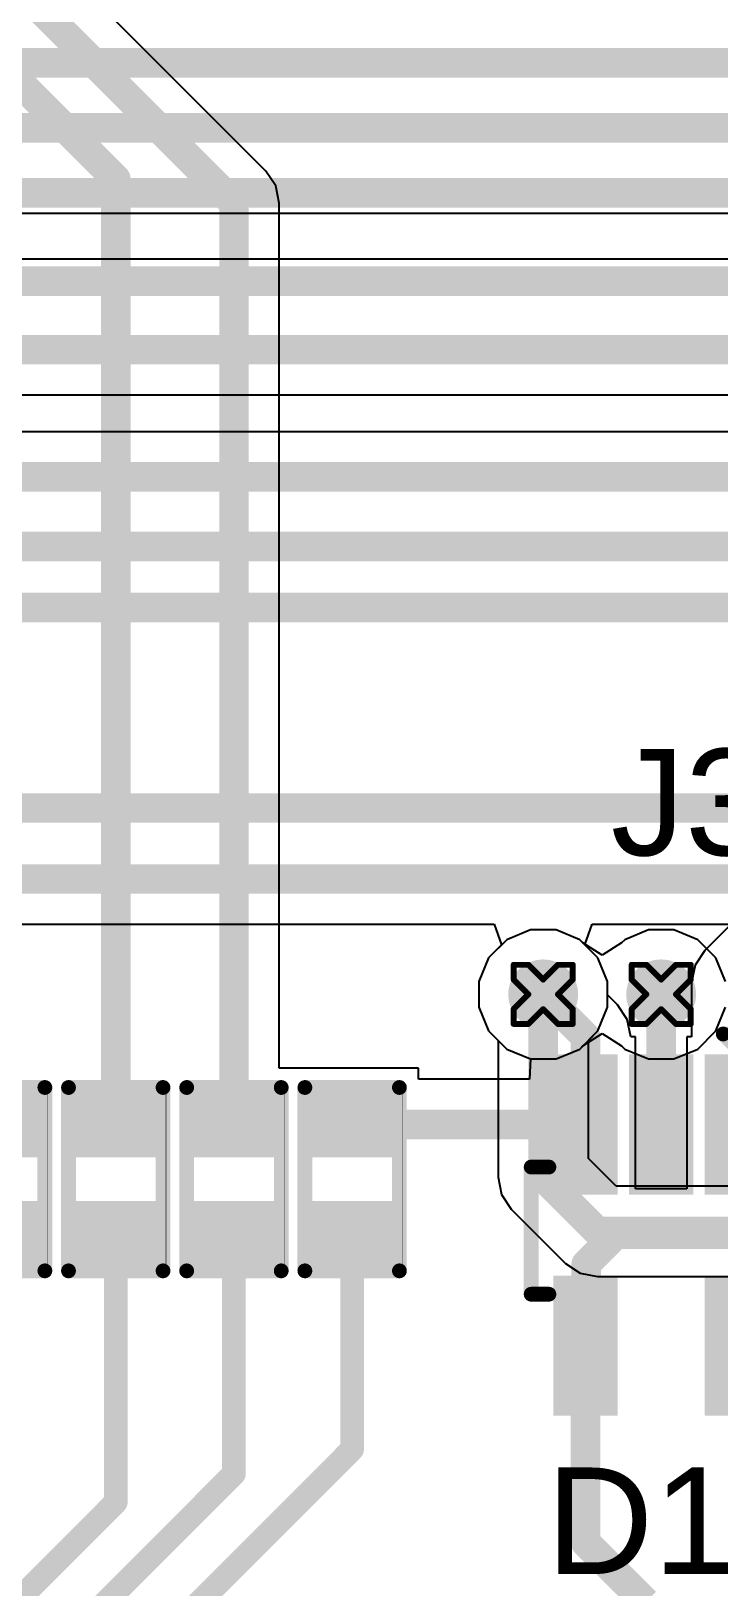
# Model space of a CAD drawing. Header units: inches. Extents: x -11 to 5379, y 0 to 5429.
# Drawn here: x 157.96 to 163.87, y 71.31 to 84.68 of the extents above; entities that cross this region are included whole.
import ezdxf

# ---------------------------------------------------------------- set-up
doc = ezdxf.new("R2010")
doc.units = ezdxf.units.IN
for name, color, linetype in [('Bottom Layer', 5, 'Continuous'), ('Drill Drawing', 1, 'Continuous'), ('GND', 16, 'Continuous'), ('PWR', 76, 'Continuous'), ('Top Layer', 1, 'Continuous'), ('Top Overlay', 2, 'Continuous'), ('Top Paste', 8, 'Continuous'), ('Top Solder', 216, 'Continuous'), ('Via Holes', 16, 'Continuous')]:
    doc.layers.add(name, color=color, linetype=linetype)
doc.styles.add('Arial', font='', dxfattribs={"height": 0.2})
doc.styles.get('Arial').set_extended_font_data('Arial')

# ---------------------------------------------------------------- blocks, each defined once
blk = doc.blocks.new('SOT_323_5_139')
at = {"layer": 'Top Layer'}
for points in [[(-1.45000091, 0.8250008899999999), (-0.45000037, 0.8250008899999999), (-0.45000037, 0.47500159), (-1.45000091, 0.47500159)], [(0.45000037, 0.8250008899999999), (1.45000091, 0.8250008899999999), (1.45000091, 0.47500159), (0.45000037, 0.47500159)], [(-1.45000091, 0.17499965), (-0.45000037, 0.17499965), (-0.45000037, -0.17499965), (-1.45000091, -0.17499965)], [(-1.45000091, -0.4749990499999999), (-0.45000037, -0.4749990499999999), (-0.45000037, -0.82499835), (-1.45000091, -0.82499835)], [(0.45000037, -0.4749990499999999), (1.45000091, -0.4749990499999999), (1.45000091, -0.82499835), (0.45000037, -0.82499835)]]:
    blk.add_hatch(color=1, dxfattribs=at).paths.add_polyline_path(points)
at = {"layer": 'Top Paste'}
for points in [[(-1.45000091, 0.8250008899999999), (-0.45000037, 0.8250008899999999), (-0.45000037, 0.47500159), (-1.45000091, 0.47500159)], [(0.45000037, 0.8250008899999999), (1.45000091, 0.8250008899999999), (1.45000091, 0.47500159), (0.45000037, 0.47500159)], [(-1.45000091, 0.17499965), (-0.45000037, 0.17499965), (-0.45000037, -0.17499965), (-1.45000091, -0.17499965)], [(-1.45000091, -0.4749990499999999), (-0.45000037, -0.4749990499999999), (-0.45000037, -0.82499835), (-1.45000091, -0.82499835)], [(0.45000037, -0.4749990499999999), (1.45000091, -0.4749990499999999), (1.45000091, -0.82499835), (0.45000037, -0.82499835)]]:
    blk.add_hatch(color=8, dxfattribs=at).paths.add_polyline_path(points)
at = {"layer": 'Top Solder'}
for points in [[(-1.55160091, 0.92660089), (-0.34840037, 0.92660089), (-0.34840037, 0.3734015899999999), (-1.55160091, 0.3734015899999999)], [(0.34840037, 0.92660089), (1.55160091, 0.92660089), (1.55160091, 0.3734015899999999), (0.34840037, 0.3734015899999999)], [(-1.55160091, 0.27659965), (-0.34840037, 0.27659965), (-0.34840037, -0.27659965), (-1.55160091, -0.27659965)], [(-1.55160091, -0.37339905), (-0.34840037, -0.37339905), (-0.34840037, -0.9265983499999999), (-1.55160091, -0.9265983499999999)], [(0.34840037, -0.37339905), (1.55160091, -0.37339905), (1.55160091, -0.9265983499999999), (0.34840037, -0.9265983499999999)]]:
    blk.add_hatch(color=216, dxfattribs=at).paths.add_polyline_path(points)
at = {"layer": 'Top Overlay'}
for points in [[(-0.5841999999999999, 0.9652, 0.127, 0.127, 0), (-0.5841999999999999, 1.1176, 0.127, 0.127, 0)], [(0.508, 1.1176, 0.127, 0.127, 0), (-0.5841999999999999, 1.1176, 0.127, 0.127, 0)], [(0.508, 0.9652, 0.127, 0.127, 0), (0.508, 1.1176, 0.127, 0.127, 0)], [(-1.6002, 0.6604, 0.127, 0.127, 0), (-1.7272, 0.7874, 0.127, 0.127, 0)], [(-1.7272, 0.5334, 0.127, 0.127, 0), (-1.7272, 0.7874, 0.127, 0.127, 0)], [(-1.7272, 0.5334, 0.127, 0.127, 0), (-1.6002, 0.6604, 0.127, 0.127, 0)], [(-0.5841999999999999, -1.11759746, 0.127, 0.127, 0), (-0.5841999999999999, -0.9651974600000001, 0.127, 0.127, 0)], [(0.508, -1.11759746, 0.127, 0.127, 0), (0.508, -0.9651974600000001, 0.127, 0.127, 0)], [(0.508, -1.11759746, 0.127, 0.127, 0), (-0.5841999999999999, -1.11759746, 0.127, 0.127, 0)]]:
    blk.add_lwpolyline(points, format="xyseb", dxfattribs=at)
for points in [[(-0.61595, 1.1176, 0.0635, 0.0635, 1), (-0.5524499999999999, 1.1176, 0.0635, 0.0635, 1)], [(-0.61595, 1.1176, 0.0635, 0.0635, 1), (-0.5524499999999999, 1.1176, 0.0635, 0.0635, 1)], [(0.47625, 1.1176, 0.0635, 0.0635, 1), (0.5397500000000001, 1.1176, 0.0635, 0.0635, 1)], [(0.47625, 1.1176, 0.0635, 0.0635, 1), (0.5397500000000001, 1.1176, 0.0635, 0.0635, 1)], [(-0.61595, 0.9652, 0.0635, 0.0635, 1), (-0.5524499999999999, 0.9652, 0.0635, 0.0635, 1)], [(0.47625, 0.9652, 0.0635, 0.0635, 1), (0.5397500000000001, 0.9652, 0.0635, 0.0635, 1)], [(-1.75895, 0.7874, 0.0635, 0.0635, 1), (-1.69545, 0.7874, 0.0635, 0.0635, 1)], [(-1.75895, 0.7874, 0.0635, 0.0635, 1), (-1.69545, 0.7874, 0.0635, 0.0635, 1)], [(-1.63195, 0.6604, 0.0635, 0.0635, 1), (-1.56845, 0.6604, 0.0635, 0.0635, 1)], [(-1.63195, 0.6604, 0.0635, 0.0635, 1), (-1.56845, 0.6604, 0.0635, 0.0635, 1)], [(-1.75895, 0.5334, 0.0635, 0.0635, 1), (-1.69545, 0.5334, 0.0635, 0.0635, 1)], [(-1.75895, 0.5334, 0.0635, 0.0635, 1), (-1.69545, 0.5334, 0.0635, 0.0635, 1)], [(-0.61595, -0.9651974600000001, 0.0635, 0.0635, 1), (-0.5524499999999999, -0.9651974600000001, 0.0635, 0.0635, 1)], [(0.47625, -0.9651974600000001, 0.0635, 0.0635, 1), (0.5397500000000001, -0.9651974600000001, 0.0635, 0.0635, 1)], [(-0.61595, -1.11759746, 0.0635, 0.0635, 1), (-0.5524499999999999, -1.11759746, 0.0635, 0.0635, 1)], [(-0.61595, -1.11759746, 0.0635, 0.0635, 1), (-0.5524499999999999, -1.11759746, 0.0635, 0.0635, 1)], [(0.47625, -1.11759746, 0.0635, 0.0635, 1), (0.5397500000000001, -1.11759746, 0.0635, 0.0635, 1)], [(0.47625, -1.11759746, 0.0635, 0.0635, 1), (0.5397500000000001, -1.11759746, 0.0635, 0.0635, 1)]]:
    blk.add_lwpolyline(points, format="xyseb", close=True, dxfattribs=at)
blk = doc.blocks.new('R___0402_421')
at = {"layer": 'Top Layer'}
for points in [[(-0.6985, -0.3175), (-0.6985, 0.3175), (-0.2412999999999999, 0.3175), (-0.2413, -0.3175)], [(0.2412999999999999, -0.3175), (0.2413, 0.3175), (0.6985, 0.3175), (0.6985, -0.3175)]]:
    blk.add_hatch(color=1, dxfattribs=at).paths.add_polyline_path(points)
at = {"layer": 'Top Paste'}
for points in [[(-0.6985, -0.3175), (-0.6985, 0.3175), (-0.2412999999999999, 0.3175), (-0.2413, -0.3175)], [(0.2412999999999999, -0.3175), (0.2413, 0.3175), (0.6985, 0.3175), (0.6985, -0.3175)]]:
    blk.add_hatch(color=8, dxfattribs=at).paths.add_polyline_path(points)
at = {"layer": 'Top Solder'}
for points in [[(-0.75350116, -0.37250116), (-0.75350116, 0.37250116), (-0.1862988399999999, 0.37250116), (-0.18629884, -0.37250116)], [(0.1862988399999999, -0.37250116), (0.18629884, 0.37250116), (0.75350116, 0.37250116), (0.75350116, -0.37250116)]]:
    blk.add_hatch(color=216, dxfattribs=at).paths.add_polyline_path(points)
at = {"layer": 'Top Overlay'}
for points in [[(-0.7874, 0.4064, 0.127, 0.127, 0), (-0.7874, -0.4064, 0.127, 0.127, 0)], [(-0.7874, 0.4064, 0.127, 0.127, 0), (0.7874, 0.4064, 0.127, 0.127, 0)], [(0.7874, 0.4064, 0.127, 0.127, 0), (0.7874, -0.4064, 0.127, 0.127, 0)], [(-0.7874, -0.4064, 0.127, 0.127, 0), (0.7874, -0.4064, 0.127, 0.127, 0)], [(-0.8128, -0.4318, 0.0032258, 0.0032258, 0), (0.8128, -0.4318, 0.0032258, 0.0032258, 0)]]:
    blk.add_lwpolyline(points, format="xyseb", dxfattribs=at)
for points in [[(-0.8191499999999999, 0.4064, 0.0635, 0.0635, 1), (-0.7556499999999999, 0.4064, 0.0635, 0.0635, 1)], [(-0.8191499999999999, 0.4064, 0.0635, 0.0635, 1), (-0.7556499999999999, 0.4064, 0.0635, 0.0635, 1)], [(0.7556499999999999, 0.4064, 0.0635, 0.0635, 1), (0.8191499999999999, 0.4064, 0.0635, 0.0635, 1)], [(0.7556499999999999, 0.4064, 0.0635, 0.0635, 1), (0.8191499999999999, 0.4064, 0.0635, 0.0635, 1)], [(-0.8191499999999999, -0.4064, 0.0635, 0.0635, 1), (-0.7556499999999999, -0.4064, 0.0635, 0.0635, 1)], [(-0.8191499999999999, -0.4064, 0.0635, 0.0635, 1), (-0.7556499999999999, -0.4064, 0.0635, 0.0635, 1)], [(0.7556499999999999, -0.4064, 0.0635, 0.0635, 1), (0.8191499999999999, -0.4064, 0.0635, 0.0635, 1)], [(0.7556499999999999, -0.4064, 0.0635, 0.0635, 1), (0.8191499999999999, -0.4064, 0.0635, 0.0635, 1)], [(-0.81360518, -0.4318, 0.0016129, 0.0016129, 1), (-0.8119948199999999, -0.4318, 0.0016129, 0.0016129, 1)], [(0.8119948199999999, -0.4318, 0.0016129, 0.0016129, 1), (0.81360518, -0.4318, 0.0016129, 0.0016129, 1)]]:
    blk.add_lwpolyline(points, format="xyseb", close=True, dxfattribs=at)
blk = doc.blocks.new('R___0402_423')
at = {"layer": 'Top Layer'}
for points in [[(-0.6985, -0.3175), (-0.6985, 0.3175), (-0.2412999999999999, 0.3175), (-0.2413, -0.3175)], [(0.2412999999999999, -0.3175), (0.2413, 0.3175), (0.6985, 0.3175), (0.6985, -0.3175)]]:
    blk.add_hatch(color=1, dxfattribs=at).paths.add_polyline_path(points)
at = {"layer": 'Top Paste'}
for points in [[(-0.6985, -0.3175), (-0.6985, 0.3175), (-0.2412999999999999, 0.3175), (-0.2413, -0.3175)], [(0.2412999999999999, -0.3175), (0.2413, 0.3175), (0.6985, 0.3175), (0.6985, -0.3175)]]:
    blk.add_hatch(color=8, dxfattribs=at).paths.add_polyline_path(points)
at = {"layer": 'Top Solder'}
for points in [[(-0.75350116, -0.37250116), (-0.75350116, 0.37250116), (-0.1862988399999999, 0.37250116), (-0.18629884, -0.37250116)], [(0.1862988399999999, -0.37250116), (0.18629884, 0.37250116), (0.75350116, 0.37250116), (0.75350116, -0.37250116)]]:
    blk.add_hatch(color=216, dxfattribs=at).paths.add_polyline_path(points)
at = {"layer": 'Top Overlay'}
for points in [[(-0.7874, 0.4064, 0.127, 0.127, 0), (-0.7874, -0.4064, 0.127, 0.127, 0)], [(-0.7874, 0.4064, 0.127, 0.127, 0), (0.7874, 0.4064, 0.127, 0.127, 0)], [(0.7874, 0.4064, 0.127, 0.127, 0), (0.7874, -0.4064, 0.127, 0.127, 0)], [(-0.7874, -0.4064, 0.127, 0.127, 0), (0.7874, -0.4064, 0.127, 0.127, 0)], [(-0.8128, -0.4318, 0.0032258, 0.0032258, 0), (0.8128, -0.4318, 0.0032258, 0.0032258, 0)]]:
    blk.add_lwpolyline(points, format="xyseb", dxfattribs=at)
for points in [[(-0.8191499999999999, 0.4064, 0.0635, 0.0635, 1), (-0.7556499999999999, 0.4064, 0.0635, 0.0635, 1)], [(-0.8191499999999999, 0.4064, 0.0635, 0.0635, 1), (-0.7556499999999999, 0.4064, 0.0635, 0.0635, 1)], [(0.7556499999999999, 0.4064, 0.0635, 0.0635, 1), (0.8191499999999999, 0.4064, 0.0635, 0.0635, 1)], [(0.7556499999999999, 0.4064, 0.0635, 0.0635, 1), (0.8191499999999999, 0.4064, 0.0635, 0.0635, 1)], [(-0.8191499999999999, -0.4064, 0.0635, 0.0635, 1), (-0.7556499999999999, -0.4064, 0.0635, 0.0635, 1)], [(-0.8191499999999999, -0.4064, 0.0635, 0.0635, 1), (-0.7556499999999999, -0.4064, 0.0635, 0.0635, 1)], [(0.7556499999999999, -0.4064, 0.0635, 0.0635, 1), (0.8191499999999999, -0.4064, 0.0635, 0.0635, 1)], [(0.7556499999999999, -0.4064, 0.0635, 0.0635, 1), (0.8191499999999999, -0.4064, 0.0635, 0.0635, 1)], [(-0.81360518, -0.4318, 0.0016129, 0.0016129, 1), (-0.8119948199999999, -0.4318, 0.0016129, 0.0016129, 1)], [(0.8119948199999999, -0.4318, 0.0016129, 0.0016129, 1), (0.81360518, -0.4318, 0.0016129, 0.0016129, 1)]]:
    blk.add_lwpolyline(points, format="xyseb", close=True, dxfattribs=at)
blk = doc.blocks.new('R___0402_424')
at = {"layer": 'Top Layer'}
for points in [[(-0.6985, -0.3175), (-0.6985, 0.3175), (-0.2412999999999999, 0.3175), (-0.2413, -0.3175)], [(0.2412999999999999, -0.3175), (0.2413, 0.3175), (0.6985, 0.3175), (0.6985, -0.3175)]]:
    blk.add_hatch(color=1, dxfattribs=at).paths.add_polyline_path(points)
at = {"layer": 'Top Paste'}
for points in [[(-0.6985, -0.3175), (-0.6985, 0.3175), (-0.2412999999999999, 0.3175), (-0.2413, -0.3175)], [(0.2412999999999999, -0.3175), (0.2413, 0.3175), (0.6985, 0.3175), (0.6985, -0.3175)]]:
    blk.add_hatch(color=8, dxfattribs=at).paths.add_polyline_path(points)
at = {"layer": 'Top Solder'}
for points in [[(-0.75350116, -0.37250116), (-0.75350116, 0.37250116), (-0.1862988399999999, 0.37250116), (-0.18629884, -0.37250116)], [(0.1862988399999999, -0.37250116), (0.18629884, 0.37250116), (0.75350116, 0.37250116), (0.75350116, -0.37250116)]]:
    blk.add_hatch(color=216, dxfattribs=at).paths.add_polyline_path(points)
at = {"layer": 'Top Overlay'}
for points in [[(-0.7874, 0.4064, 0.127, 0.127, 0), (-0.7874, -0.4064, 0.127, 0.127, 0)], [(-0.7874, 0.4064, 0.127, 0.127, 0), (0.7874, 0.4064, 0.127, 0.127, 0)], [(0.7874, 0.4064, 0.127, 0.127, 0), (0.7874, -0.4064, 0.127, 0.127, 0)], [(-0.7874, -0.4064, 0.127, 0.127, 0), (0.7874, -0.4064, 0.127, 0.127, 0)], [(-0.8128, -0.4318, 0.0032258, 0.0032258, 0), (0.8128, -0.4318, 0.0032258, 0.0032258, 0)]]:
    blk.add_lwpolyline(points, format="xyseb", dxfattribs=at)
for points in [[(-0.8191499999999999, 0.4064, 0.0635, 0.0635, 1), (-0.7556499999999999, 0.4064, 0.0635, 0.0635, 1)], [(-0.8191499999999999, 0.4064, 0.0635, 0.0635, 1), (-0.7556499999999999, 0.4064, 0.0635, 0.0635, 1)], [(0.7556499999999999, 0.4064, 0.0635, 0.0635, 1), (0.8191499999999999, 0.4064, 0.0635, 0.0635, 1)], [(0.7556499999999999, 0.4064, 0.0635, 0.0635, 1), (0.8191499999999999, 0.4064, 0.0635, 0.0635, 1)], [(-0.8191499999999999, -0.4064, 0.0635, 0.0635, 1), (-0.7556499999999999, -0.4064, 0.0635, 0.0635, 1)], [(-0.8191499999999999, -0.4064, 0.0635, 0.0635, 1), (-0.7556499999999999, -0.4064, 0.0635, 0.0635, 1)], [(0.7556499999999999, -0.4064, 0.0635, 0.0635, 1), (0.8191499999999999, -0.4064, 0.0635, 0.0635, 1)], [(0.7556499999999999, -0.4064, 0.0635, 0.0635, 1), (0.8191499999999999, -0.4064, 0.0635, 0.0635, 1)], [(-0.81360518, -0.4318, 0.0016129, 0.0016129, 1), (-0.8119948199999999, -0.4318, 0.0016129, 0.0016129, 1)], [(0.8119948199999999, -0.4318, 0.0016129, 0.0016129, 1), (0.81360518, -0.4318, 0.0016129, 0.0016129, 1)]]:
    blk.add_lwpolyline(points, format="xyseb", close=True, dxfattribs=at)
blk = doc.blocks.new('R___0402_433')
at = {"layer": 'Top Layer'}
for points in [[(-0.6985, -0.3175), (-0.6985, 0.3175), (-0.2412999999999999, 0.3175), (-0.2413, -0.3175)], [(0.2412999999999999, -0.3175), (0.2413, 0.3175), (0.6985, 0.3175), (0.6985, -0.3175)]]:
    blk.add_hatch(color=1, dxfattribs=at).paths.add_polyline_path(points)
at = {"layer": 'Top Paste'}
for points in [[(-0.6985, -0.3175), (-0.6985, 0.3175), (-0.2412999999999999, 0.3175), (-0.2413, -0.3175)], [(0.2412999999999999, -0.3175), (0.2413, 0.3175), (0.6985, 0.3175), (0.6985, -0.3175)]]:
    blk.add_hatch(color=8, dxfattribs=at).paths.add_polyline_path(points)
at = {"layer": 'Top Solder'}
for points in [[(-0.75350116, -0.37250116), (-0.75350116, 0.37250116), (-0.1862988399999999, 0.37250116), (-0.18629884, -0.37250116)], [(0.1862988399999999, -0.37250116), (0.18629884, 0.37250116), (0.75350116, 0.37250116), (0.75350116, -0.37250116)]]:
    blk.add_hatch(color=216, dxfattribs=at).paths.add_polyline_path(points)
at = {"layer": 'Top Overlay'}
for points in [[(-0.7874, 0.4064, 0.127, 0.127, 0), (-0.7874, -0.4064, 0.127, 0.127, 0)], [(-0.7874, 0.4064, 0.127, 0.127, 0), (0.7874, 0.4064, 0.127, 0.127, 0)], [(0.7874, 0.4064, 0.127, 0.127, 0), (0.7874, -0.4064, 0.127, 0.127, 0)], [(-0.7874, -0.4064, 0.127, 0.127, 0), (0.7874, -0.4064, 0.127, 0.127, 0)], [(-0.8128, -0.4318, 0.0032258, 0.0032258, 0), (0.8128, -0.4318, 0.0032258, 0.0032258, 0)]]:
    blk.add_lwpolyline(points, format="xyseb", dxfattribs=at)
for points in [[(-0.8191499999999999, 0.4064, 0.0635, 0.0635, 1), (-0.7556499999999999, 0.4064, 0.0635, 0.0635, 1)], [(-0.8191499999999999, 0.4064, 0.0635, 0.0635, 1), (-0.7556499999999999, 0.4064, 0.0635, 0.0635, 1)], [(0.7556499999999999, 0.4064, 0.0635, 0.0635, 1), (0.8191499999999999, 0.4064, 0.0635, 0.0635, 1)], [(0.7556499999999999, 0.4064, 0.0635, 0.0635, 1), (0.8191499999999999, 0.4064, 0.0635, 0.0635, 1)], [(-0.8191499999999999, -0.4064, 0.0635, 0.0635, 1), (-0.7556499999999999, -0.4064, 0.0635, 0.0635, 1)], [(-0.8191499999999999, -0.4064, 0.0635, 0.0635, 1), (-0.7556499999999999, -0.4064, 0.0635, 0.0635, 1)], [(0.7556499999999999, -0.4064, 0.0635, 0.0635, 1), (0.8191499999999999, -0.4064, 0.0635, 0.0635, 1)], [(0.7556499999999999, -0.4064, 0.0635, 0.0635, 1), (0.8191499999999999, -0.4064, 0.0635, 0.0635, 1)], [(-0.81360518, -0.4318, 0.0016129, 0.0016129, 1), (-0.8119948199999999, -0.4318, 0.0016129, 0.0016129, 1)], [(0.8119948199999999, -0.4318, 0.0016129, 0.0016129, 1), (0.81360518, -0.4318, 0.0016129, 0.0016129, 1)]]:
    blk.add_lwpolyline(points, format="xyseb", close=True, dxfattribs=at)

msp = doc.modelspace()

# ---------------------------------------------------------------- hatches: boundary and pattern name
at = {"layer": 'Bottom Layer'}
h = msp.add_hatch(color=5, dxfattribs=at)
edge = h.paths.add_edge_path()
edge.add_arc((162.36071668, 76.40296885999999), 0.2999994, 0, 360)
h = msp.add_hatch(color=5, dxfattribs=at)
edge = h.paths.add_edge_path()
edge.add_arc((163.37501234, 76.40296885999999), 0.2999994, 0, 360)
at = {"layer": 'GND'}
h = msp.add_hatch(color=16, dxfattribs=at)
edge = h.paths.add_edge_path()
edge.add_arc((162.36071668, 76.40296885999999), 0.2999994, 0, 360)
h = msp.add_hatch(color=16, dxfattribs=at)
edge = h.paths.add_edge_path()
edge.add_arc((163.37501234, 76.40296885999999), 0.2999994, 0, 360)
at = {"layer": 'PWR'}
h = msp.add_hatch(color=76, dxfattribs=at)
edge = h.paths.add_edge_path()
edge.add_arc((162.36071668, 76.40296885999999), 0.2999994, 0, 360)
h = msp.add_hatch(color=76, dxfattribs=at)
edge = h.paths.add_edge_path()
edge.add_arc((163.37501234, 76.40296885999999), 0.2999994, 0, 360)
at = {"layer": 'Top Layer'}
h = msp.add_hatch(color=1, dxfattribs=at)
edge = h.paths.add_edge_path()
edge.add_arc((162.36071668, 76.40296885999999), 0.2999994, 0, 360)
h = msp.add_hatch(color=1, dxfattribs=at)
edge = h.paths.add_edge_path()
edge.add_arc((163.37501234, 76.40296885999999), 0.2999994, 0, 360)
at = {"layer": 'Via Holes'}
h = msp.add_hatch(color=7, dxfattribs=at)
edge = h.paths.add_edge_path()
edge.add_arc((162.36071668, 76.40296885999999), 0.1499997, 0, 360)
h = msp.add_hatch(color=7, dxfattribs=at)
edge = h.paths.add_edge_path()
edge.add_arc((163.37501234, 76.40296885999999), 0.1499997, 0, 360)

# ---------------------------------------------------------------- linework, layer by layer
at = {"layer": 'Bottom Layer'}
for p, q in [((146.86437226, 81.55213052), (176.2673005, 81.55213052)), ((175.23149104, 81.23574812), (149.6672394, 81.23574812)), ((154.25457592, 77.00579468), (161.9391478, 77.00579468)), ((161.9391478, 77.00579468), (162.00226934, 76.82799468)), ((162.71916402, 76.82799468), (162.78228556, 77.00579468)), ((162.78228556, 77.00579468), (163.99883634, 77.00579468)), ((161.89105798, 76.71678331999999), (161.80671728, 76.51316675999999)), ((162.00226934, 76.82799468), (161.89105798, 76.71678331999999)), ((162.83037538, 76.71678331999999), (162.71916402, 76.82799468)), ((162.91471608, 76.51316675999999), (162.83037538, 76.71678331999999)), ((161.80671728, 76.51316675999999), (161.80671728, 76.29277096)), ((162.91471608, 76.29277096), (162.91471608, 76.51316675999999)), ((161.80671728, 76.29277096), (161.89105798, 76.0891544)), ((162.83037538, 76.0891544), (162.91471608, 76.29277096)), ((161.89105798, 76.0891544), (161.97225162, 76.00796075999999)), ((162.74918174, 76.00796075999999), (162.83037538, 76.0891544)), ((161.97225162, 76.00796075999999), (161.97225162, 74.8337086)), ((162.74918174, 74.99461506), (162.74918174, 76.00796075999999)), ((162.98822114, 74.75557566), (162.74918174, 74.99461506)), ((161.97225162, 74.8337086), (162.0018223, 74.68505001999999)), ((164.26490134, 74.75557566), (162.98822114, 74.75557566)), ((162.0018223, 74.68505001999999), (162.08603092, 74.55902284)), ((162.08603092, 74.55902284), (162.55262892, 74.09242483999999)), ((162.55262892, 74.09242483999999), (162.6786561, 74.00821622)), ((162.6786561, 74.00821622), (162.82731468, 73.97864554)), ((162.82731468, 73.97864554), (165.32081236, 73.97864554))]:
    msp.add_line(p, q, dxfattribs=at)
for points in [[(128.96555614, 84.40419999999999, 0.254, 0.254, 0), (178.71784678, 84.40419999999999, 0.254, 0.254, 0)], [(129.49886978, 83.8454, 0.254, 0.254, 0), (178.48638674, 83.8454, 0.254, 0.254, 0)], [(130.03226978, 83.28659999999999, 0.254, 0.254, 0), (177.08656226, 83.28659999999999, 0.254, 0.254, 0)], [(146.45762428, 82.52885958, 0.254, 0.254, 0), (176.91757352, 82.52885958, 0.254, 0.254, 0)], [(146.7034658, 81.94059558, 0.254, 0.254, 0), (176.42820696, 81.94059558, 0.254, 0.254, 0)], [(149.6672394, 80.84728306, 0.254, 0.254, 0), (175.23149104, 80.84728306, 0.254, 0.254, 0)], [(150.08510496, 80.24915116, 0.254, 0.254, 0), (174.9837369, 80.24915116, 0.254, 0.254, 0)], [(150.57785988, 79.72590862, 0.254, 0.254, 0), (174.76700124, 79.72590862, 0.254, 0.254, 0)], [(144.47022414, 78.0034, 0.254, 0.254, 0), (164.17212022, 78.0034, 0.254, 0.254, 0)], [(145.1982237, 77.39425974, 0.254, 0.254, 0), (164.1597428, 77.39425974, 0.254, 0.254, 0)], [(162.36071668, 74.8337086, 0.254, 0.254, 0), (162.36071668, 76.40296885999999, 0.254, 0.254, 0)], [(162.36071668, 74.8337086, 0.254, 0.254, 0), (162.82731468, 74.3671106, 0.254, 0.254, 0)], [(162.82731468, 74.3671106, 0.254, 0.254, 0), (167.31161864, 74.3671106, 0.254, 0.254, 0)]]:
    msp.add_lwpolyline(points, format="xyseb", dxfattribs=at)
for points in [[(162.29721668, 76.40296885999999, 0.127, 0.127, 1), (162.42421668, 76.40296885999999, 0.127, 0.127, 1)], [(162.29721668, 74.8337086, 0.127, 0.127, 1), (162.42421668, 74.8337086, 0.127, 0.127, 1)], [(162.29721668, 74.8337086, 0.127, 0.127, 1), (162.42421668, 74.8337086, 0.127, 0.127, 1)], [(162.76381468, 74.3671106, 0.127, 0.127, 1), (162.89081468, 74.3671106, 0.127, 0.127, 1)], [(162.76381468, 74.3671106, 0.127, 0.127, 1), (162.89081468, 74.3671106, 0.127, 0.127, 1)]]:
    msp.add_lwpolyline(points, format="xyseb", close=True, dxfattribs=at)
at = {"layer": 'Drill Drawing'}
for points in [[(162.10671668, 76.52996886, 0.0508, 0.0508, 0), (162.10671668, 76.65696885999999, 0.0508, 0.0508, 0)], [(162.10671668, 76.65696885999999, 0.0508, 0.0508, 0), (162.23371668, 76.65696885999999, 0.0508, 0.0508, 0)], [(162.23371668, 76.65696885999999, 0.0508, 0.0508, 0), (162.36071668, 76.52996886, 0.0508, 0.0508, 0)], [(162.36071668, 76.52996886, 0.0508, 0.0508, 0), (162.48771668, 76.65696885999999, 0.0508, 0.0508, 0)], [(162.48771668, 76.65696885999999, 0.0508, 0.0508, 0), (162.61471668, 76.65696885999999, 0.0508, 0.0508, 0)], [(162.61471668, 76.52996886, 0.0508, 0.0508, 0), (162.61471668, 76.65696885999999, 0.0508, 0.0508, 0)], [(163.12101234, 76.52996886, 0.0508, 0.0508, 0), (163.12101234, 76.65696885999999, 0.0508, 0.0508, 0)], [(163.12101234, 76.65696885999999, 0.0508, 0.0508, 0), (163.24801234, 76.65696885999999, 0.0508, 0.0508, 0)], [(163.24801234, 76.65696885999999, 0.0508, 0.0508, 0), (163.37501234, 76.52996886, 0.0508, 0.0508, 0)], [(163.37501234, 76.52996886, 0.0508, 0.0508, 0), (163.50201234, 76.65696885999999, 0.0508, 0.0508, 0)], [(163.50201234, 76.65696885999999, 0.0508, 0.0508, 0), (163.62901234, 76.65696885999999, 0.0508, 0.0508, 0)], [(163.62901234, 76.52996886, 0.0508, 0.0508, 0), (163.62901234, 76.65696885999999, 0.0508, 0.0508, 0)], [(162.10671668, 76.52996886, 0.0508, 0.0508, 0), (162.23371668, 76.40296885999999, 0.0508, 0.0508, 0)], [(162.48771668, 76.40296885999999, 0.0508, 0.0508, 0), (162.61471668, 76.52996886, 0.0508, 0.0508, 0)], [(163.12101234, 76.52996886, 0.0508, 0.0508, 0), (163.24801234, 76.40296885999999, 0.0508, 0.0508, 0)], [(163.50201234, 76.40296885999999, 0.0508, 0.0508, 0), (163.62901234, 76.52996886, 0.0508, 0.0508, 0)], [(162.10671668, 76.27596885999999, 0.0508, 0.0508, 0), (162.23371668, 76.40296885999999, 0.0508, 0.0508, 0)], [(162.10671668, 76.14896886, 0.0508, 0.0508, 0), (162.10671668, 76.27596885999999, 0.0508, 0.0508, 0)], [(162.23371668, 76.14896886, 0.0508, 0.0508, 0), (162.36071668, 76.27596885999999, 0.0508, 0.0508, 0)], [(162.36071668, 76.27596885999999, 0.0508, 0.0508, 0), (162.48771668, 76.14896886, 0.0508, 0.0508, 0)], [(162.48771668, 76.40296885999999, 0.0508, 0.0508, 0), (162.61471668, 76.27596885999999, 0.0508, 0.0508, 0)], [(162.61471668, 76.14896886, 0.0508, 0.0508, 0), (162.61471668, 76.27596885999999, 0.0508, 0.0508, 0)], [(163.12101234, 76.27596885999999, 0.0508, 0.0508, 0), (163.24801234, 76.40296885999999, 0.0508, 0.0508, 0)], [(163.12101234, 76.14896886, 0.0508, 0.0508, 0), (163.12101234, 76.27596885999999, 0.0508, 0.0508, 0)], [(163.24801234, 76.14896886, 0.0508, 0.0508, 0), (163.37501234, 76.27596885999999, 0.0508, 0.0508, 0)], [(163.37501234, 76.27596885999999, 0.0508, 0.0508, 0), (163.50201234, 76.14896886, 0.0508, 0.0508, 0)], [(163.50201234, 76.40296885999999, 0.0508, 0.0508, 0), (163.62901234, 76.27596885999999, 0.0508, 0.0508, 0)], [(163.62901234, 76.14896886, 0.0508, 0.0508, 0), (163.62901234, 76.27596885999999, 0.0508, 0.0508, 0)], [(162.10671668, 76.14896886, 0.0508, 0.0508, 0), (162.23371668, 76.14896886, 0.0508, 0.0508, 0)], [(162.48771668, 76.14896886, 0.0508, 0.0508, 0), (162.61471668, 76.14896886, 0.0508, 0.0508, 0)], [(163.12101234, 76.14896886, 0.0508, 0.0508, 0), (163.24801234, 76.14896886, 0.0508, 0.0508, 0)], [(163.50201234, 76.14896886, 0.0508, 0.0508, 0), (163.62901234, 76.14896886, 0.0508, 0.0508, 0)]]:
    msp.add_lwpolyline(points, format="xyseb", dxfattribs=at)
for points in [[(162.09401668, 76.65696885999999, 0.0254, 0.0254, 1), (162.11941668, 76.65696885999999, 0.0254, 0.0254, 1)], [(162.09401668, 76.65696885999999, 0.0254, 0.0254, 1), (162.11941668, 76.65696885999999, 0.0254, 0.0254, 1)], [(162.22101668, 76.65696885999999, 0.0254, 0.0254, 1), (162.24641668, 76.65696885999999, 0.0254, 0.0254, 1)], [(162.22101668, 76.65696885999999, 0.0254, 0.0254, 1), (162.24641668, 76.65696885999999, 0.0254, 0.0254, 1)], [(162.47501668, 76.65696885999999, 0.0254, 0.0254, 1), (162.50041668, 76.65696885999999, 0.0254, 0.0254, 1)], [(162.47501668, 76.65696885999999, 0.0254, 0.0254, 1), (162.50041668, 76.65696885999999, 0.0254, 0.0254, 1)], [(162.60201668, 76.65696885999999, 0.0254, 0.0254, 1), (162.62741668, 76.65696885999999, 0.0254, 0.0254, 1)], [(162.60201668, 76.65696885999999, 0.0254, 0.0254, 1), (162.62741668, 76.65696885999999, 0.0254, 0.0254, 1)], [(163.10831234, 76.65696885999999, 0.0254, 0.0254, 1), (163.13371234, 76.65696885999999, 0.0254, 0.0254, 1)], [(163.10831234, 76.65696885999999, 0.0254, 0.0254, 1), (163.13371234, 76.65696885999999, 0.0254, 0.0254, 1)], [(163.23531234, 76.65696885999999, 0.0254, 0.0254, 1), (163.26071234, 76.65696885999999, 0.0254, 0.0254, 1)], [(163.23531234, 76.65696885999999, 0.0254, 0.0254, 1), (163.26071234, 76.65696885999999, 0.0254, 0.0254, 1)], [(163.48931234, 76.65696885999999, 0.0254, 0.0254, 1), (163.51471234, 76.65696885999999, 0.0254, 0.0254, 1)], [(163.48931234, 76.65696885999999, 0.0254, 0.0254, 1), (163.51471234, 76.65696885999999, 0.0254, 0.0254, 1)], [(163.61631234, 76.65696885999999, 0.0254, 0.0254, 1), (163.64171234, 76.65696885999999, 0.0254, 0.0254, 1)], [(163.61631234, 76.65696885999999, 0.0254, 0.0254, 1), (163.64171234, 76.65696885999999, 0.0254, 0.0254, 1)], [(162.09401668, 76.52996886, 0.0254, 0.0254, 1), (162.11941668, 76.52996886, 0.0254, 0.0254, 1)], [(162.09401668, 76.52996886, 0.0254, 0.0254, 1), (162.11941668, 76.52996886, 0.0254, 0.0254, 1)], [(162.34801668, 76.52996886, 0.0254, 0.0254, 1), (162.37341668, 76.52996886, 0.0254, 0.0254, 1)], [(162.34801668, 76.52996886, 0.0254, 0.0254, 1), (162.37341668, 76.52996886, 0.0254, 0.0254, 1)], [(162.60201668, 76.52996886, 0.0254, 0.0254, 1), (162.62741668, 76.52996886, 0.0254, 0.0254, 1)], [(162.60201668, 76.52996886, 0.0254, 0.0254, 1), (162.62741668, 76.52996886, 0.0254, 0.0254, 1)], [(163.10831234, 76.52996886, 0.0254, 0.0254, 1), (163.13371234, 76.52996886, 0.0254, 0.0254, 1)], [(163.10831234, 76.52996886, 0.0254, 0.0254, 1), (163.13371234, 76.52996886, 0.0254, 0.0254, 1)], [(163.36231234, 76.52996886, 0.0254, 0.0254, 1), (163.38771234, 76.52996886, 0.0254, 0.0254, 1)], [(163.36231234, 76.52996886, 0.0254, 0.0254, 1), (163.38771234, 76.52996886, 0.0254, 0.0254, 1)], [(163.61631234, 76.52996886, 0.0254, 0.0254, 1), (163.64171234, 76.52996886, 0.0254, 0.0254, 1)], [(163.61631234, 76.52996886, 0.0254, 0.0254, 1), (163.64171234, 76.52996886, 0.0254, 0.0254, 1)], [(162.09401668, 76.27596885999999, 0.0254, 0.0254, 1), (162.11941668, 76.27596885999999, 0.0254, 0.0254, 1)], [(162.09401668, 76.27596885999999, 0.0254, 0.0254, 1), (162.11941668, 76.27596885999999, 0.0254, 0.0254, 1)], [(162.22101668, 76.40296885999999, 0.0254, 0.0254, 1), (162.24641668, 76.40296885999999, 0.0254, 0.0254, 1)], [(162.22101668, 76.40296885999999, 0.0254, 0.0254, 1), (162.24641668, 76.40296885999999, 0.0254, 0.0254, 1)], [(162.34801668, 76.27596885999999, 0.0254, 0.0254, 1), (162.37341668, 76.27596885999999, 0.0254, 0.0254, 1)], [(162.34801668, 76.27596885999999, 0.0254, 0.0254, 1), (162.37341668, 76.27596885999999, 0.0254, 0.0254, 1)], [(162.47501668, 76.40296885999999, 0.0254, 0.0254, 1), (162.50041668, 76.40296885999999, 0.0254, 0.0254, 1)], [(162.47501668, 76.40296885999999, 0.0254, 0.0254, 1), (162.50041668, 76.40296885999999, 0.0254, 0.0254, 1)], [(162.60201668, 76.27596885999999, 0.0254, 0.0254, 1), (162.62741668, 76.27596885999999, 0.0254, 0.0254, 1)], [(162.60201668, 76.27596885999999, 0.0254, 0.0254, 1), (162.62741668, 76.27596885999999, 0.0254, 0.0254, 1)], [(163.10831234, 76.27596885999999, 0.0254, 0.0254, 1), (163.13371234, 76.27596885999999, 0.0254, 0.0254, 1)], [(163.10831234, 76.27596885999999, 0.0254, 0.0254, 1), (163.13371234, 76.27596885999999, 0.0254, 0.0254, 1)], [(163.23531234, 76.40296885999999, 0.0254, 0.0254, 1), (163.26071234, 76.40296885999999, 0.0254, 0.0254, 1)], [(163.23531234, 76.40296885999999, 0.0254, 0.0254, 1), (163.26071234, 76.40296885999999, 0.0254, 0.0254, 1)], [(163.36231234, 76.27596885999999, 0.0254, 0.0254, 1), (163.38771234, 76.27596885999999, 0.0254, 0.0254, 1)], [(163.36231234, 76.27596885999999, 0.0254, 0.0254, 1), (163.38771234, 76.27596885999999, 0.0254, 0.0254, 1)], [(163.48931234, 76.40296885999999, 0.0254, 0.0254, 1), (163.51471234, 76.40296885999999, 0.0254, 0.0254, 1)], [(163.48931234, 76.40296885999999, 0.0254, 0.0254, 1), (163.51471234, 76.40296885999999, 0.0254, 0.0254, 1)], [(163.61631234, 76.27596885999999, 0.0254, 0.0254, 1), (163.64171234, 76.27596885999999, 0.0254, 0.0254, 1)], [(163.61631234, 76.27596885999999, 0.0254, 0.0254, 1), (163.64171234, 76.27596885999999, 0.0254, 0.0254, 1)], [(162.09401668, 76.14896886, 0.0254, 0.0254, 1), (162.11941668, 76.14896886, 0.0254, 0.0254, 1)], [(162.09401668, 76.14896886, 0.0254, 0.0254, 1), (162.11941668, 76.14896886, 0.0254, 0.0254, 1)], [(162.22101668, 76.14896886, 0.0254, 0.0254, 1), (162.24641668, 76.14896886, 0.0254, 0.0254, 1)], [(162.22101668, 76.14896886, 0.0254, 0.0254, 1), (162.24641668, 76.14896886, 0.0254, 0.0254, 1)], [(162.47501668, 76.14896886, 0.0254, 0.0254, 1), (162.50041668, 76.14896886, 0.0254, 0.0254, 1)], [(162.47501668, 76.14896886, 0.0254, 0.0254, 1), (162.50041668, 76.14896886, 0.0254, 0.0254, 1)], [(162.60201668, 76.14896886, 0.0254, 0.0254, 1), (162.62741668, 76.14896886, 0.0254, 0.0254, 1)], [(162.60201668, 76.14896886, 0.0254, 0.0254, 1), (162.62741668, 76.14896886, 0.0254, 0.0254, 1)], [(163.10831234, 76.14896886, 0.0254, 0.0254, 1), (163.13371234, 76.14896886, 0.0254, 0.0254, 1)], [(163.10831234, 76.14896886, 0.0254, 0.0254, 1), (163.13371234, 76.14896886, 0.0254, 0.0254, 1)], [(163.23531234, 76.14896886, 0.0254, 0.0254, 1), (163.26071234, 76.14896886, 0.0254, 0.0254, 1)], [(163.23531234, 76.14896886, 0.0254, 0.0254, 1), (163.26071234, 76.14896886, 0.0254, 0.0254, 1)], [(163.48931234, 76.14896886, 0.0254, 0.0254, 1), (163.51471234, 76.14896886, 0.0254, 0.0254, 1)], [(163.48931234, 76.14896886, 0.0254, 0.0254, 1), (163.51471234, 76.14896886, 0.0254, 0.0254, 1)], [(163.61631234, 76.14896886, 0.0254, 0.0254, 1), (163.64171234, 76.14896886, 0.0254, 0.0254, 1)], [(163.61631234, 76.14896886, 0.0254, 0.0254, 1), (163.64171234, 76.14896886, 0.0254, 0.0254, 1)]]:
    msp.add_lwpolyline(points, format="xyseb", close=True, dxfattribs=at)
at = {"layer": 'GND'}
for p, q in [((162.04690222, 76.87262756), (161.89105798, 76.71678331999999)), ((162.25051878, 76.95696826), (162.04690222, 76.87262756)), ((162.47091458, 76.95696826), (162.25051878, 76.95696826)), ((162.67453114, 76.87262756), (162.47091458, 76.95696826)), ((162.83037538, 76.71678331999999), (162.67453114, 76.87262756)), ((161.89105798, 76.71678331999999), (161.80671728, 76.51316675999999)), ((162.91471608, 76.51316675999999), (162.83037538, 76.71678331999999)), ((161.80671728, 76.51316675999999), (161.80671728, 76.29277096)), ((162.91471608, 76.29277096), (162.91471608, 76.51316675999999)), ((161.80671728, 76.29277096), (161.89105798, 76.0891544)), ((162.83037538, 76.0891544), (162.91471608, 76.29277096)), ((161.89105798, 76.0891544), (162.04690222, 75.93331015999999)), ((162.67453114, 75.93331015999999), (162.83037538, 76.0891544)), ((162.04690222, 75.93331015999999), (162.25051878, 75.84896946)), ((162.47091458, 75.84896946), (162.67453114, 75.93331015999999)), ((162.25051878, 75.84896946), (162.47091458, 75.84896946))]:
    msp.add_line(p, q, dxfattribs=at)
at = {"layer": 'PWR'}
for p, q in [((188.13219422, 83.10879999999999), (96.80394152, 83.10879999999999)), ((96.9469994, 82.72033494), (186.51406944, 82.72033494)), ((162.04690222, 76.87262756), (161.89105798, 76.71678331999999)), ((162.25051878, 76.95696826), (162.04690222, 76.87262756)), ((162.47091458, 76.95696826), (162.25051878, 76.95696826)), ((162.67453114, 76.87262756), (162.47091458, 76.95696826)), ((162.70193012, 76.84522858), (162.67453114, 76.87262756)), ((162.86786324, 76.74045611999999), (162.70193012, 76.84522858)), ((163.0337989, 76.84522858), (162.86786324, 76.74045611999999)), ((163.06119788, 76.87262756), (163.0337989, 76.84522858)), ((163.26481444, 76.95696826), (163.06119788, 76.87262756)), ((163.48521024, 76.95696826), (163.26481444, 76.95696826)), ((163.6888268, 76.87262756), (163.48521024, 76.95696826)), ((163.84467104, 76.71678331999999), (163.6888268, 76.87262756)), ((161.89105798, 76.71678331999999), (161.80671728, 76.51316675999999)), ((163.92901174, 76.51316675999999), (163.84467104, 76.71678331999999)), ((161.80671728, 76.51316675999999), (161.80671728, 76.29277096)), ((161.80671728, 76.29277096), (161.89105798, 76.0891544)), ((163.84467104, 76.0891544), (163.92901174, 76.29277096)), ((161.89105798, 76.0891544), (162.04690222, 75.93331015999999)), ((162.70193012, 75.96070914), (162.86786578, 76.0654816)), ((162.86786578, 76.0654816), (163.0337989, 75.96070914)), ((163.6888268, 75.93331015999999), (163.84467104, 76.0891544)), ((162.04690222, 75.93331015999999), (162.25051878, 75.84896946)), ((162.47091458, 75.84896946), (162.67453114, 75.93331015999999)), ((162.67453114, 75.93331015999999), (162.70193012, 75.96070914)), ((163.0337989, 75.96070914), (163.06119788, 75.93331015999999)), ((163.06119788, 75.93331015999999), (163.26481444, 75.84896946)), ((163.48521024, 75.84896946), (163.6888268, 75.93331015999999)), ((162.25051878, 75.84896946), (162.47091458, 75.84896946)), ((163.26481444, 75.84896946), (163.48521024, 75.84896946))]:
    msp.add_line(p, q, dxfattribs=at)
at = {"layer": 'Top Layer'}
for p, q in [((159.9770359, 83.47355924), (153.26977982, 90.18081532)), ((160.06124452, 83.34753205999999), (159.9770359, 83.47355924)), ((160.0908152, 83.19887347999999), (160.06124452, 83.34753205999999)), ((160.0908152, 75.7682127), (160.0908152, 83.19887347999999)), ((165.96200996, 78.99179782), (163.75032782, 76.78011568)), ((162.04690222, 76.87262756), (161.89105798, 76.71678331999999)), ((162.25051878, 76.95696826), (162.04690222, 76.87262756)), ((162.47091458, 76.95696826), (162.25051878, 76.95696826)), ((162.67453114, 76.87262756), (162.47091458, 76.95696826)), ((162.83037538, 76.71678331999999), (162.67453114, 76.87262756)), ((161.89105798, 76.71678331999999), (161.80671728, 76.51316675999999)), ((162.91471608, 76.51316675999999), (162.83037538, 76.71678331999999)), ((163.75032782, 76.78011568), (163.6661192, 76.6540885)), ((163.6661192, 76.6540885), (163.63654852, 76.50542992)), ((161.80671728, 76.51316675999999), (161.80671728, 76.29277096)), ((162.91471608, 76.39834098), (162.91471608, 76.51316675999999)), ((163.63654852, 76.50542992), (163.63654852, 76.0396117)), ((162.9996994, 76.31335766), (162.91471608, 76.39834098)), ((163.08390802, 76.18733048), (162.9996994, 76.31335766)), ((161.80671728, 76.29277096), (161.89105798, 76.0891544)), ((163.11329074, 76.0396117), (163.08390802, 76.18733048)), ((161.89105798, 76.0891544), (162.04690222, 75.93331015999999)), ((163.15401202, 76.0396117), (163.11329074, 76.0396117)), ((163.15401202, 74.73225592), (163.15401202, 76.0396117)), ((163.63654852, 76.0396117), (163.5960152, 76.0396117)), ((163.5960152, 76.0396117), (163.5960152, 74.73225592)), ((162.04690222, 75.93331015999999), (162.25051624, 75.84896946)), ((161.2898476, 75.7682127), (160.0908152, 75.7682127)), ((161.2898476, 75.67407776), (161.2898476, 75.7682127)), ((162.25051624, 75.84896946), (162.24349568, 75.67407776)), ((162.24349568, 75.67407776), (161.2898476, 75.67407776)), ((163.5960152, 74.73225592), (163.15401202, 74.73225592))]:
    msp.add_line(p, q, dxfattribs=at)
for points in [[(152.7630422, 90.13818142, 0.254, 0.254, 0), (159.70235014, 83.19887347999999, 0.254, 0.254, 0)], [(152.52686284, 89.56665093999999, 0.254, 0.254, 0), (158.68635268, 83.4071611, 0.254, 0.254, 0)], [(158.68635268, 75.2856127, 0.254, 0.254, 0), (158.68635268, 83.4071611, 0.254, 0.254, 0)], [(159.70235014, 75.2856127, 0.254, 0.254, 0), (159.70235014, 83.19887347999999, 0.254, 0.254, 0)], [(162.36071668, 76.40296885999999, 0.254, 0.254, 0), (162.72501364, 76.0386719, 0.254, 0.254, 0)], [(163.37501234, 75.2856127, 0.254, 0.254, 0), (163.37501234, 76.40296885999999, 0.254, 0.254, 0)], [(162.72501364, 75.2856127, 0.254, 0.254, 0), (162.72501364, 76.0386719, 0.254, 0.254, 0)], [(160.7183476, 75.2856127, 0.254, 0.254, 0), (162.72501364, 75.2856127, 0.254, 0.254, 0)], [(158.68635268, 72.04065093999999, 0.2032, 0.2032, 0), (158.68635268, 74.3458127, 0.2032, 0.2032, 0)], [(159.70235014, 72.28574823999999, 0.2032, 0.2032, 0), (159.70235014, 74.3458127, 0.2032, 0.2032, 0)], [(160.7183476, 72.49614914, 0.2032, 0.2032, 0), (160.7183476, 74.3458127, 0.2032, 0.2032, 0)], [(162.73060672, 74.08583354, 0.254, 0.254, 0), (162.98856404, 74.34379085999998, 0.254, 0.254, 0)], [(162.98856404, 74.34379085999998, 0.254, 0.254, 0), (167.02649348, 74.34379085999998, 0.254, 0.254, 0)], [(162.73060672, 73.3912045, 0.254, 0.254, 0), (162.73060672, 74.08583354, 0.254, 0.254, 0)], [(162.72501364, 73.38561142, 0.254, 0.254, 0), (162.73060672, 73.3912045, 0.254, 0.254, 0)], [(162.72501364, 71.69600596, 0.254, 0.254, 0), (162.72501364, 73.38561142, 0.254, 0.254, 0)], [(157.04781392, 68.82561546, 0.2032, 0.2032, 0), (160.7183476, 72.49614914, 0.2032, 0.2032, 0)], [(156.04781338, 68.63121148, 0.2032, 0.2032, 0), (159.70235014, 72.28574823999999, 0.2032, 0.2032, 0)], [(155.54781438, 68.90211263999998, 0.2032, 0.2032, 0), (158.68635268, 72.04065093999999, 0.2032, 0.2032, 0)], [(162.72501364, 71.69600596, 0.254, 0.254, 0), (163.23940682, 71.18161278, 0.254, 0.254, 0)]]:
    msp.add_lwpolyline(points, format="xyseb", dxfattribs=at)
for points in [[(158.62285268, 83.4071611, 0.127, 0.127, 1), (158.74985268, 83.4071611, 0.127, 0.127, 1)], [(158.62285268, 83.4071611, 0.127, 0.127, 1), (158.74985268, 83.4071611, 0.127, 0.127, 1)], [(159.63885014, 83.19887347999999, 0.127, 0.127, 1), (159.76585014, 83.19887347999999, 0.127, 0.127, 1)], [(159.63885014, 83.19887347999999, 0.127, 0.127, 1), (159.76585014, 83.19887347999999, 0.127, 0.127, 1)], [(162.29721668, 76.40296885999999, 0.127, 0.127, 1), (162.42421668, 76.40296885999999, 0.127, 0.127, 1)], [(163.31151234, 76.40296885999999, 0.127, 0.127, 1), (163.43851234, 76.40296885999999, 0.127, 0.127, 1)], [(162.66151364, 76.0386719, 0.127, 0.127, 1), (162.78851364, 76.0386719, 0.127, 0.127, 1)], [(162.66151364, 76.0386719, 0.127, 0.127, 1), (162.78851364, 76.0386719, 0.127, 0.127, 1)], [(158.62285268, 75.2856127, 0.127, 0.127, 1), (158.74985268, 75.2856127, 0.127, 0.127, 1)], [(159.63885014, 75.2856127, 0.127, 0.127, 1), (159.76585014, 75.2856127, 0.127, 0.127, 1)], [(160.6548476, 75.2856127, 0.127, 0.127, 1), (160.7818476, 75.2856127, 0.127, 0.127, 1)], [(162.66151364, 75.2856127, 0.127, 0.127, 1), (162.78851364, 75.2856127, 0.127, 0.127, 1)], [(162.66151364, 75.2856127, 0.127, 0.127, 1), (162.78851364, 75.2856127, 0.127, 0.127, 1)], [(163.31151234, 75.2856127, 0.127, 0.127, 1), (163.43851234, 75.2856127, 0.127, 0.127, 1)], [(158.63555268, 74.3458127, 0.1016, 0.1016, 1), (158.73715268, 74.3458127, 0.1016, 0.1016, 1)], [(159.65155014, 74.3458127, 0.1016, 0.1016, 1), (159.75315014, 74.3458127, 0.1016, 0.1016, 1)], [(160.6675476, 74.3458127, 0.1016, 0.1016, 1), (160.7691476, 74.3458127, 0.1016, 0.1016, 1)], [(162.92506404, 74.34379085999998, 0.127, 0.127, 1), (163.05206404, 74.34379085999998, 0.127, 0.127, 1)], [(162.92506404, 74.34379085999998, 0.127, 0.127, 1), (163.05206404, 74.34379085999998, 0.127, 0.127, 1)], [(162.66710672, 74.08583354, 0.127, 0.127, 1), (162.79410672, 74.08583354, 0.127, 0.127, 1)], [(162.66710672, 74.08583354, 0.127, 0.127, 1), (162.79410672, 74.08583354, 0.127, 0.127, 1)], [(162.66151364, 73.38561142, 0.127, 0.127, 1), (162.78851364, 73.38561142, 0.127, 0.127, 1)], [(162.66151364, 73.38561142, 0.127, 0.127, 1), (162.78851364, 73.38561142, 0.127, 0.127, 1)], [(162.66710672, 73.3912045, 0.127, 0.127, 1), (162.79410672, 73.3912045, 0.127, 0.127, 1)], [(162.66710672, 73.3912045, 0.127, 0.127, 1), (162.79410672, 73.3912045, 0.127, 0.127, 1)], [(160.6675476, 72.49614914, 0.1016, 0.1016, 1), (160.7691476, 72.49614914, 0.1016, 0.1016, 1)], [(160.6675476, 72.49614914, 0.1016, 0.1016, 1), (160.7691476, 72.49614914, 0.1016, 0.1016, 1)], [(159.65155014, 72.28574823999999, 0.1016, 0.1016, 1), (159.75315014, 72.28574823999999, 0.1016, 0.1016, 1)], [(159.65155014, 72.28574823999999, 0.1016, 0.1016, 1), (159.75315014, 72.28574823999999, 0.1016, 0.1016, 1)], [(158.63555268, 72.04065093999999, 0.1016, 0.1016, 1), (158.73715268, 72.04065093999999, 0.1016, 0.1016, 1)], [(158.63555268, 72.04065093999999, 0.1016, 0.1016, 1), (158.73715268, 72.04065093999999, 0.1016, 0.1016, 1)], [(162.66151364, 71.69600596, 0.127, 0.127, 1), (162.78851364, 71.69600596, 0.127, 0.127, 1)], [(162.66151364, 71.69600596, 0.127, 0.127, 1), (162.78851364, 71.69600596, 0.127, 0.127, 1)]]:
    msp.add_lwpolyline(points, format="xyseb", close=True, dxfattribs=at)

# ---------------------------------------------------------------- block references
for name, p, rotation in [('SOT_323_5_139', (163.37501234, 74.33561206), 270), ('R___0402_421', (157.67035522, 74.81571269999999), 90), ('R___0402_423', (158.68635268, 74.81571269999999), 90), ('R___0402_424', (159.70235014, 74.81571269999999), 90), ('R___0402_433', (160.7183476, 74.81571269999999), 90)]:
    msp.add_blockref(name, p, dxfattribs=dict(rotation=rotation))

# ---------------------------------------------------------------- texts
at = {"layer": 'Top Overlay', "style": 'Arial'}
for s, p in [('J3', (162.94124638, 77.59714731999999)), ('D11', (162.38473238, 71.42494732))]:
    msp.add_text(s, height=0.9143999999999999, dxfattribs=at).set_placement(p)

doc.saveas('drawing.dxf')
